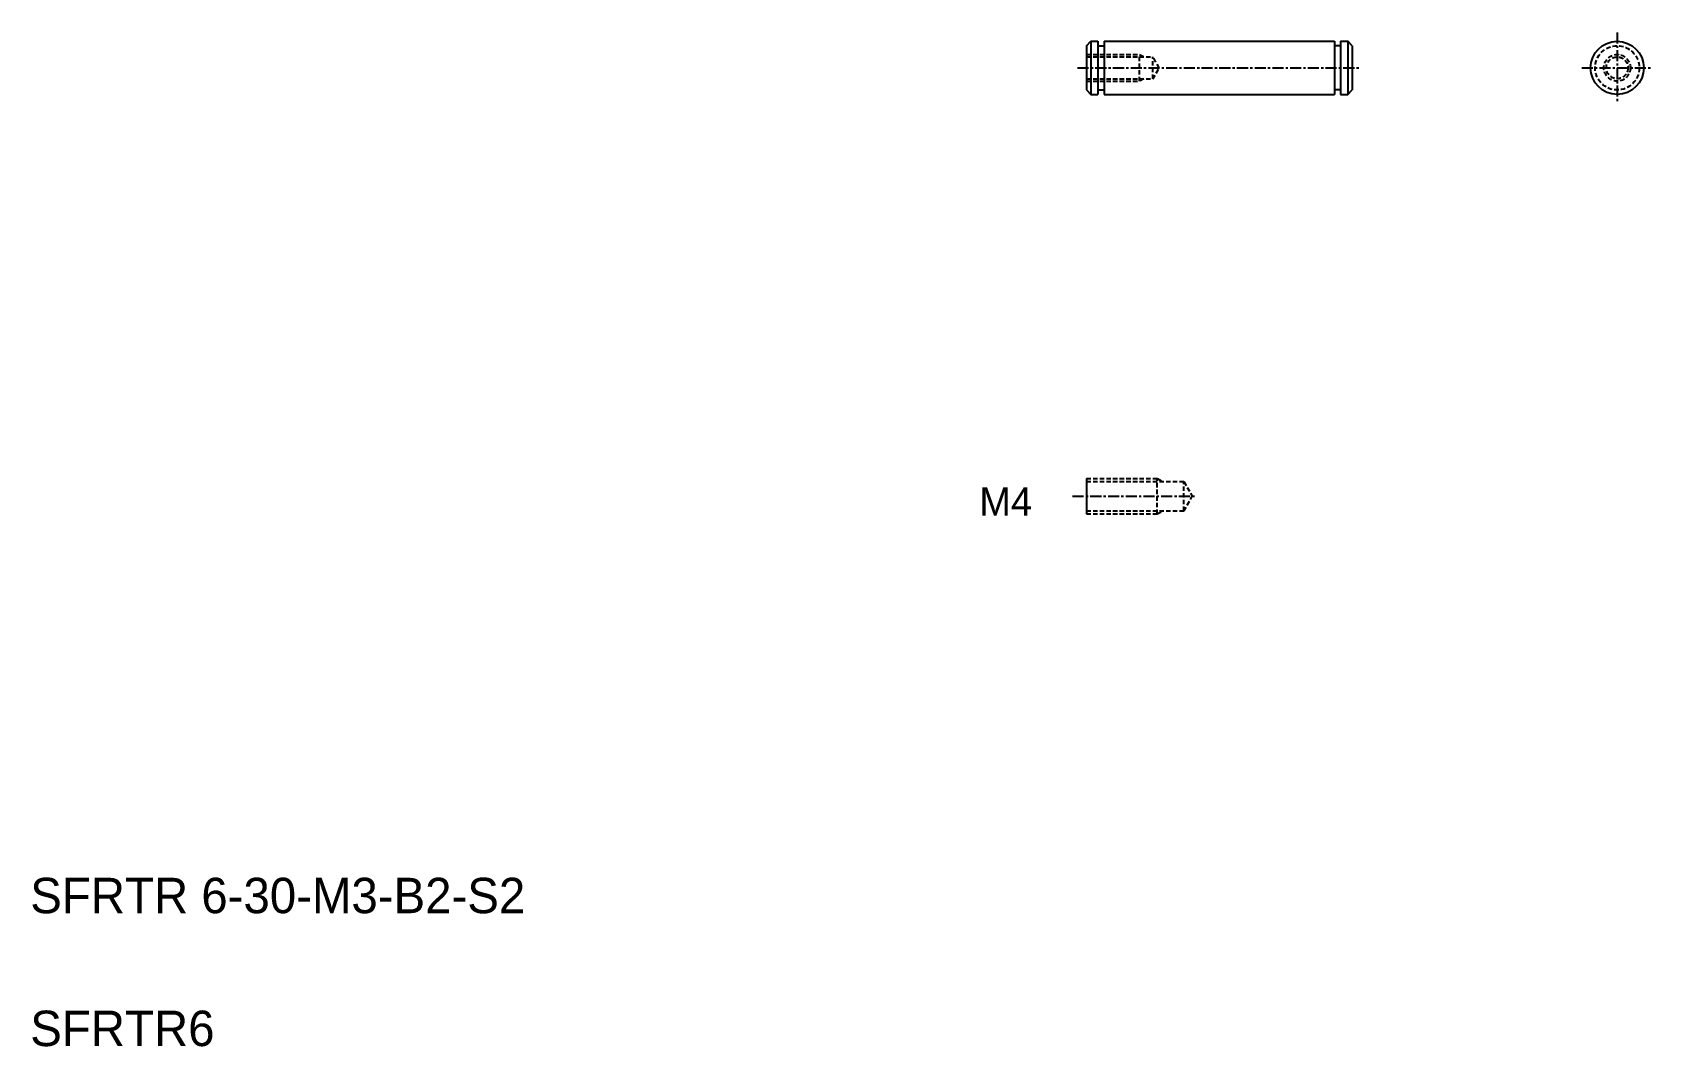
# Model space of a CAD drawing. Extents: x 10 to 193, y 10 to 124.
import ezdxf
from ezdxf.enums import TextEntityAlignment as Align

# ---------------------------------------------------------------- set-up
doc = ezdxf.new("R2010")
doc.units = 0
doc.linetypes.add('CENTER', pattern=[2, 1.25, -0.25, 0.25, -0.25])
doc.linetypes.add('DASHED', pattern=[0.75, 0.5, -0.25])
doc.layers.get('0').update_dxf_attribs({"linetype": 'CONTINUOUS'})
doc.layers.add('CENTER', color=1, linetype='CENTER')

msp = doc.modelspace()

# ---------------------------------------------------------------- linework, layer by layer
at = {"color": 7, "linetype": 'CONTINUOUS'}
for p, q in [((129.23, 122.93), (129.73, 123.43)), ((129.23, 122.93), (129.23, 117.93)), ((129.73, 123.43), (130.53, 123.43)), ((129.73, 123.43), (129.73, 117.43)), ((130.53, 123.43), (130.53, 117.43)), ((130.53, 122.93), (131.23, 122.93)), ((131.23, 123.43), (131.23, 117.43)), ((131.23, 123.43), (157.23, 123.43)), ((157.23, 123.43), (157.23, 117.43)), ((157.93, 122.93), (157.23, 122.93)), ((157.93, 123.43), (157.93, 117.43)), ((157.93, 123.43), (158.73, 123.43)), ((158.73, 123.43), (158.73, 117.43)), ((159.23, 122.93), (158.73, 123.43)), ((159.23, 122.93), (159.23, 117.93)), ((159.23, 121.68), (159.23, 121.68)), ((159.23, 120.43), (159.23, 120.43)), ((129.23, 117.93), (129.73, 117.43)), ((129.73, 117.43), (130.53, 117.43)), ((130.53, 117.93), (131.23, 117.93)), ((131.23, 117.43), (157.23, 117.43)), ((157.93, 117.93), (157.23, 117.93)), ((157.93, 117.43), (158.73, 117.43)), ((158.73, 117.43), (159.23, 117.93)), ((129.23, 74.07), (129.23, 70.07))]:
    msp.add_line(p, q, dxfattribs=at)
at = {"color": 3, "linetype": 'DASHED'}
for p, q in [((129.23, 121.93), (135.23, 121.93)), ((129.23, 121.68), (136.73, 121.68)), ((135.23, 118.93), (135.23, 121.93)), ((135.23, 121.93), (135.73, 121.68)), ((136.73, 119.18), (136.73, 121.68)), ((137.45, 120.43), (136.73, 121.68)), ((129.23, 119.18), (136.73, 119.18)), ((129.23, 118.93), (135.23, 118.93)), ((135.73, 119.18), (135.23, 118.93)), ((136.73, 119.18), (137.45, 120.43)), ((129.23, 74.07), (137.23, 74.07)), ((129.23, 73.72), (140.23, 73.72)), ((137.23, 70.07), (137.23, 74.07)), ((137.23, 74.07), (137.84, 73.72)), ((140.23, 70.42), (140.23, 73.72)), ((140.23, 73.72), (141.18, 72.07)), ((140.23, 70.42), (141.18, 72.07)), ((129.23, 70.42), (140.23, 70.42)), ((129.23, 70.07), (137.23, 70.07)), ((137.23, 70.07), (137.84, 70.42))]:
    msp.add_line(p, q, dxfattribs=at)
at = {"color": 7, "linetype": 'CONTINUOUS'}
msp.add_circle((189.15, 120.43), 3, dxfattribs=at)
at = {"color": 3, "linetype": 'DASHED'}
for radius in [2.5, 1.5, 1.23]:
    msp.add_circle((189.15, 120.43), radius, dxfattribs=at)
at = {"layer": 'CENTER', "color": 1, "linetype": 'CENTER'}
for p, q in [((189.15, 124.43), (189.15, 116.43)), ((128.23, 120.43), (160.23, 120.43)), ((185.15, 120.43), (193.15, 120.43)), ((127.67, 72.07), (141.63, 72.07))]:
    msp.add_line(p, q, dxfattribs=at)

# ---------------------------------------------------------------- texts
at = {"color": 7, "linetype": 'CONTINUOUS'}
msp.add_text('M4', height=3.2, dxfattribs=at).set_placement((123.09, 71.47), align=Align.MIDDLE_RIGHT)
for s, p in [('SFRTR 6-30-M3-B2-S2', (10, 25)), ('SFRTR6', (10, 10))]:
    msp.add_text(s, height=4, dxfattribs=at).set_placement(p)

doc.saveas('drawing.dxf')
